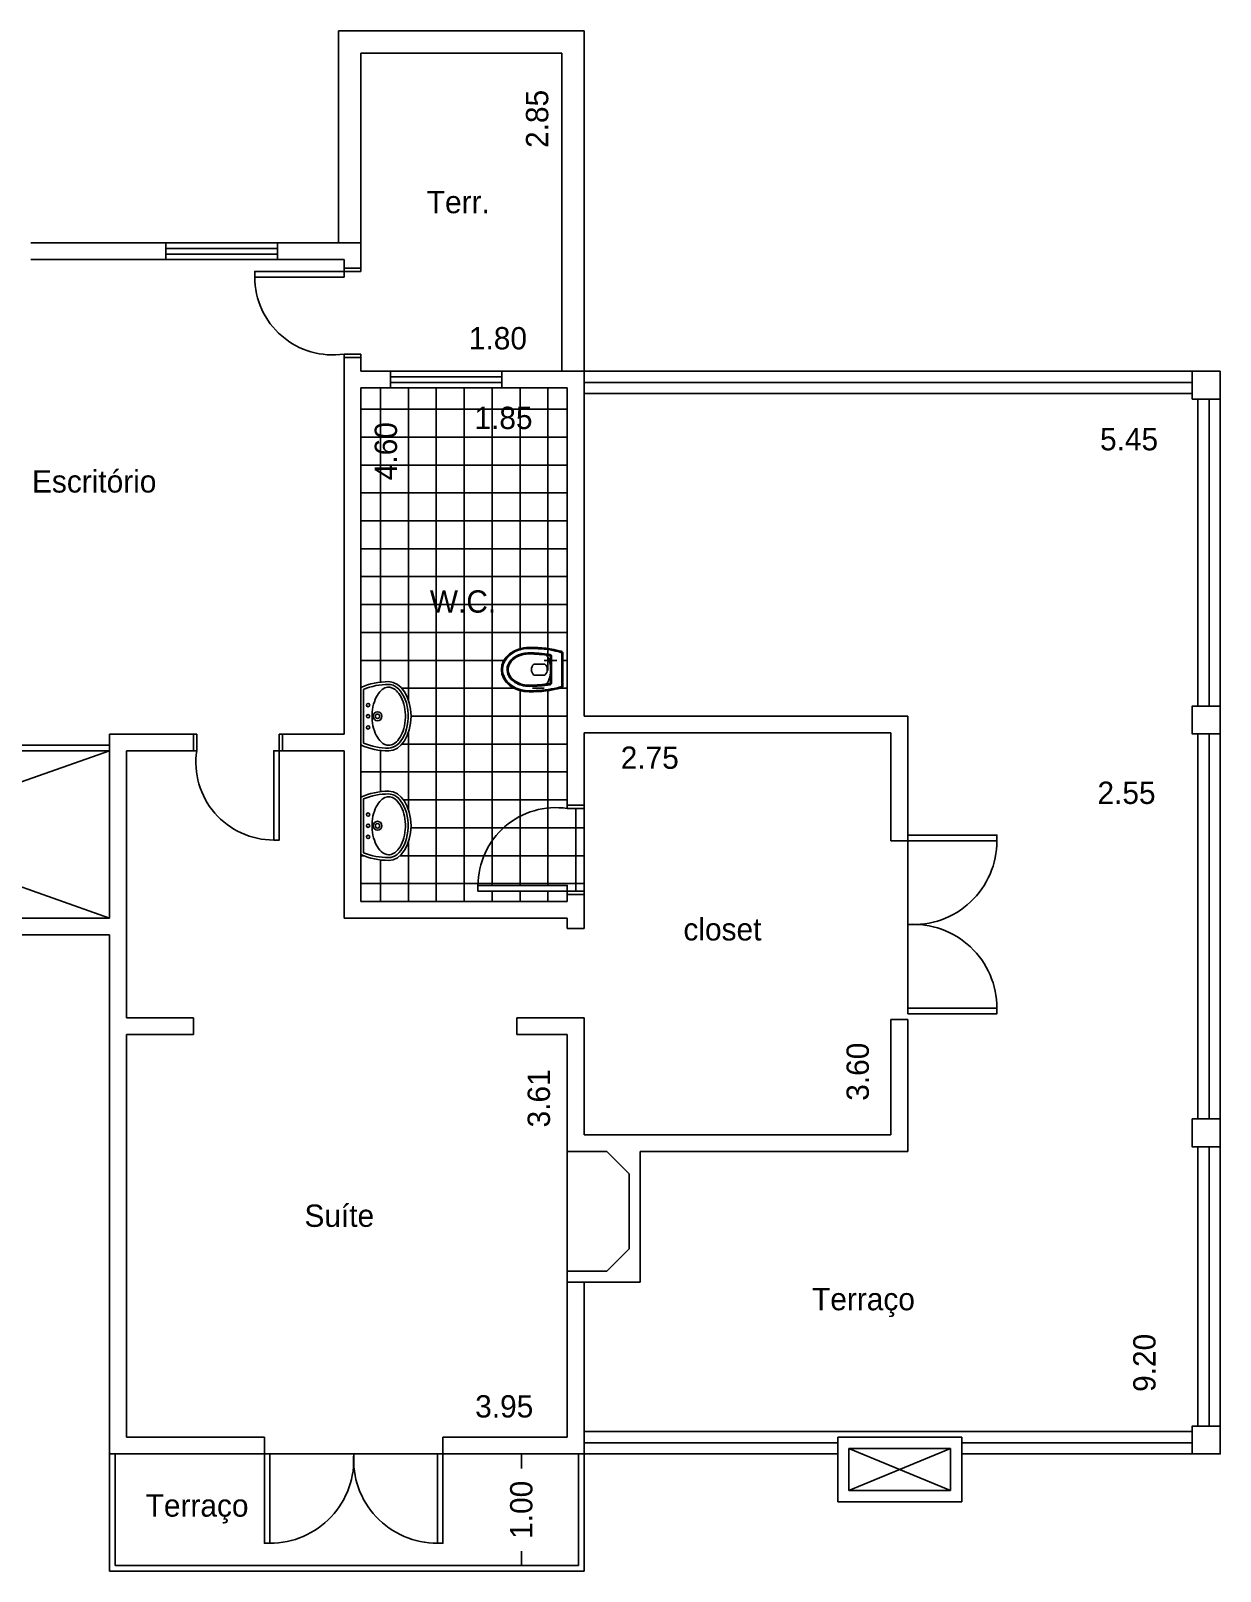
# Model space of a CAD drawing. Extents: x 2 to 41.9, y 0.3 to 42.9.
# Drawn here: x 23.18 to 33.83, y 28.63 to 42.43 of the extents above; entities that cross this region are included whole.
import ezdxf

# ---------------------------------------------------------------- set-up
doc = ezdxf.new("R2010")
doc.units = 0
doc.header["$MEASUREMENT"] = 0
doc.layers.get('0').update_dxf_attribs({"linetype": 'CONTINUOUS'})
doc.layers.get('DEFPOINTS').update_dxf_attribs({"linetype": 'CONTINUOUS'})
for name, color, linetype in [('BLOCO', 5, 'CONTINUOUS'), ('BLOCOS', 5, 'CONTINUOUS'), ('CINZA', 8, 'CONTINUOUS'), ('HACHURA', 1, 'CONTINUOUS'), ('PAREDE', 7, 'CONTINUOUS')]:
    doc.layers.add(name, color=color, linetype=linetype)
doc.styles.add('PADRÃO', font='', dxfattribs={"height": 0.2})
doc.styles.get('PADRÃO').set_extended_font_data('AvantGarde Bk BT')
doc.dimstyles.new('PADRÃOS', dxfattribs={"dimtxt": 0.15, "dimasz": 0.1, "dimexe": 1.25, "dimexo": 0.625, "dimgap": 0.1, "dimtad": 0, "dimjust": 1, "dimzin": 1, "dimdsep": 46, "dimtxsty": 'PADRÃO', "dimcen": 2.5, "dimse1": 1, "dimse2": 1, "dimsd1": 1, "dimsd2": 1, "dimclrt": 1, "dimadec": 0, "dimazin": 0, "dimtfac": 1, "dimtdec": 4, "dimtmove": 0, "dimatfit": 3, "dimfxl": 1, "dimtolj": 1, "dimtzin": 0, "dimarcsym": 0})

# ---------------------------------------------------------------- blocks, each defined once
blk = doc.blocks.new('P80D15')
at = {"layer": 'BLOCO', "ltscale": 0.015}
for p, q in [((0, 0.1500000000000057), (0, 0)), ((0, 0.1500000000000341), (0.03000000000000114, 0.1500000000000341)), ((0.03000000000000114, 0.1500000000000057), (0.03000000000000114, 0)), ((0.7700000000000102, 0.1500000000000057), (0.7700000000000102, 0)), ((0.7700000000000102, 0.1500000000000057), (0.8000000000000114, 0.1500000000000057)), ((0.8000000000000114, 0.1500000000000057), (0.8000000000000114, 0)), ((0, 2.842170943040401e-14), (0.03000000000000114, 0)), ((0.7699999999999818, 0), (0.8000000000000114, 0))]:
    blk.add_line(p, q, dxfattribs=at)
at = {"layer": 'BLOCO'}
blk.add_lwpolyline([(0.7700000000000102, 0.1500000000000057), (0.7199999999999989, 0.1500000000000057), (0.7199999999999989, 0.950000000000017), (0.7700000000000102, 0.950000000000017)], close=True, dxfattribs=at)
at = {"layer": 'BLOCO', "ltscale": 0.015}
blk.add_arc((0.7199999999999989, 0.2524375000000134), 0.6975625000000036, 89.99999999999959, 188.444460412286, dxfattribs=at)
blk = doc.blocks.new('P80E15')
at = {"layer": 'BLOCO', "ltscale": 0.015}
for p, q in [((0.03000000000000114, 0.1500000000000057), (0, 0.1500000000000057)), ((0, 0.1500000000000057), (0, 0)), ((0.03000000000000114, 0.1500000000000057), (0.03000000000000114, 0)), ((0.8000000000000114, 0.1500000000000341), (0.7700000000000102, 0.1500000000000341)), ((0.7700000000000102, 0.1500000000000057), (0.7700000000000102, 0)), ((0.8000000000000114, 0.1500000000000057), (0.8000000000000114, 0)), ((0.03000000000000114, 2.842170943040401e-14), (0, 0)), ((0.8000000000000114, 2.842170943040401e-14), (0.7700000000000102, 5.684341886080801e-14))]:
    blk.add_line(p, q, dxfattribs=at)
at = {"layer": 'BLOCO'}
blk.add_lwpolyline([(0.03000000000000114, 0.1500000000000057), (0.0800000000000125, 0.1500000000000057), (0.0800000000000125, 0.950000000000017), (0.03000000000000114, 0.950000000000017)], close=True, dxfattribs=at)
at = {"layer": 'BLOCO', "ltscale": 0.015}
blk.add_arc((0.0800000000000125, 0.2524375000000134), 0.6975625000000036, 351.555539587714, 90.00000000000041, dxfattribs=at)
blk = doc.blocks.new('VASOSAN')
at = {"layer": 'BLOCOS'}
for p, q in [((-0.04999870165021036, 0.1999637913173729), (-0.04999870165021036, 0.300036208682684)), ((0.05000129834978395, 0.2000000000000171), (0.05000129834978395, 0.3000000000000398)), ((-0.1156907586723577, 0.1400000000000148), (0.1156608751354042, 0.1400000000000148)), ((-0.1156899891503542, 0.1500000000000057), (0.1156563640565906, 0.1500000000000057)), ((-0.1449592708755176, 0.04000000000002046), (0.1449618675667352, 0.04000000000002046)), ((-0.144958964094414, 0.05000000000001137), (0.144958964094414, 0.05000000000001137))]:
    blk.add_line(p, q, dxfattribs=at)
for centre, radius, start, end in [((-1.681254687468936e-05, 0.2500000000000284), 0.07072348561596478, 44.98962509969003, 134.9688828081831), ((-0.1156907586724003, 0.1599999999999966), 0.02, 189.3867869031125, 270.0000000001221), ((-0.1156899891503826, 0.1599999999999113), 0.01, 189.3843767903272, 270.0000000002443), ((-1.681254687468936e-05, 0.2500000000000284), 0.07072348561596478, 225.0311171918169, 315.01037490031), ((0.1156563640566048, 0.1599999999999397), 0.01, 269.9999999999185, 350.5758748885445), ((0.1156608751354185, 0.1600000000000534), 0.02, 269.9999999999593, 350.5771305827586), ((-0.1449592708755176, 0.06000000000784667), 0.02, 195.5363314444965, 269.9999999879495), ((-0.1449589640944282, 0.0600000000000307), 0.01, 195.5346797106506, 270), ((0.1449589640941156, 0.06000000000059913), 0.01, 270.0000000017912, 344.483103753554), ((0.1449618675666784, 0.06000000000008754), 0.02, 270.0000000001221, 344.463668535786)]:
    blk.add_arc(centre, radius, start, end, dxfattribs=at)
for centre, major_axis, ratio, start_param, end_param in [((1.298349786793551e-06, 0.3400000000000034), (0, 0.25), 0.8000000000000114, 4.71238898038469, 7.853981633974483), ((1.298349786793551e-06, 0.3400000000000034), (0, 0.5), 0.4000000000000057, 1.570796326794897, 2.178171401941273), ((1.298349786793551e-06, 0.3400000000000034), (0, 0.5), 0.4000000000000057, 4.10501390519934, 4.71238898038469), ((3.162615456631102e-06, 0.2000000000000171), (-0.1315416254084454, 0), 0.380107846735427, 0, 3.141592653589793)]:
    blk.add_ellipse(centre, major_axis=major_axis, ratio=ratio, start_param=start_param, end_param=end_param, dxfattribs=at)
for points, knots in [([(0.1900012983497845, 0.3400000000000034), (0.1900012983497845, 0.3848761319792686), (0.1797393390216371, 0.4296688513161939), (0.1275724019719462, 0.5345347987748141), (0.06728061332151469, 0.5774883381547511), (-0.05557463358574921, 0.5822833263597715), (-0.1176873313140447, 0.5442092108278018), (-0.1772271428546759, 0.4396819034496957), (-0.1899987016502109, 0.3899119131999385), (-0.1899987016502109, 0.3400000000000034)], [4.71238898038469, 4.71238898038469, 4.71238898038469, 4.71238898038469, 5.268704666077937, 5.268704666077937, 6.251971787216637, 6.251971787216637, 7.235238908355337, 7.235238908355337, 7.853981633974483, 7.853981633974483, 7.853981633974483, 7.853981633974483]), ([(0.1500012983497925, 0.3400000000000034), (0.1500012983497925, 0.3788440209133057), (0.1410350669412708, 0.4175642631073231), (0.09785548235792874, 0.5046356523495774), (0.05186252916044509, 0.5365242863162791), (-0.035906470330346, 0.5428969122828846), (-0.08268716521656927, 0.5186239494114204), (-0.136675398657502, 0.4336095243094746), (-0.1499987016502189, 0.3869668551708401), (-0.1499987016502189, 0.3400000000000034)], [4.71238898038469, 4.71238898038469, 4.71238898038469, 4.71238898038469, 5.267303564860582, 5.267303564860582, 6.225165062483076, 6.225165062483076, 7.18302656010557, 7.18302656010557, 7.853981633974483, 7.853981633974483, 7.853981633974483, 7.853981633974483]), ([(0.1400012983497874, 0.3400000000000034), (0.1400012983497874, 0.3772837390730786), (0.1313244408788421, 0.4146147677288923), (0.08614040026922964, 0.5057958350239744), (0.03502463044166859, 0.5349710805647021), (-0.04931088296146413, 0.5246485128546965), (-0.08846614740087944, 0.4978919085569657), (-0.1301770436703151, 0.4186244413023701), (-0.139998701650228, 0.3793231752999873), (-0.139998701650228, 0.3400000000000034)], [4.71238898038469, 4.71238898038469, 4.71238898038469, 4.71238898038469, 5.266984672173268, 5.266984672173268, 6.376176055750425, 6.376176055750425, 7.268653195712185, 7.268653195712185, 7.853981633974483, 7.853981633974483, 7.853981633974483, 7.853981633974483]), ([(-0.1899987016502109, 0.3400000000000034), (-0.1899987016502109, 0.2628456380244302), (-0.1826597402104682, 0.1857481592563204), (-0.1646350625580055, 0.0962993025843275), (-0.1598779088782436, 0.07633152029333701), (-0.1545936493339752, 0.05732178411361133)], [1.570796326794897, 1.570796326794897, 1.570796326794897, 1.570796326794897, 2.037455774227855, 2.037455774227855, 2.178171373096618, 2.178171373096618, 2.178171373096618, 2.178171373096618]), ([(0.1255213970934932, 0.158362586435743), (0.1304959230626253, 0.1883329397418549), (0.1342856674288981, 0.2197754344096836), (0.1388984311594896, 0.280892952358073), (0.1400012983497874, 0.3104504303007616), (0.1400012983497874, 0.3400000000000034)], [4.319424209334854, 4.319424209334854, 4.319424209334854, 4.319424209334854, 4.526146784234752, 4.526146784234752, 4.71238898038469, 4.71238898038469, 4.71238898038469, 4.71238898038469]), ([(0.1353910129756457, 0.1567256052765629), (0.1406375926198677, 0.1883393074453181), (0.1445703338030171, 0.2215366219332111), (0.1489940345178695, 0.2833246268364178), (0.1500012983497925, 0.3116621455754114), (0.1500012983497925, 0.3400000000000034)], [4.319414935773391, 4.319414935773391, 4.319414935773391, 4.319414935773391, 4.53527739023095, 4.53527739023095, 4.71238898038469, 4.71238898038469, 4.71238898038469, 4.71238898038469]), ([(0.1545944801337669, 0.0573247746568768), (0.1714080019636555, 0.1178830224408784), (0.1827947395838834, 0.188231392050767), (0.1891612343353728, 0.2873542333339003), (0.1900012983497845, 0.3136769834079587), (0.1900012983497845, 0.3400000000000034)], [4.105016649121983, 4.105016649121983, 4.105016649121983, 4.105016649121983, 4.553177186481221, 4.553177186481221, 4.71238898038469, 4.71238898038469, 4.71238898038469, 4.71238898038469])]:
    blk.add_open_spline(points, degree=3, knots=knots, dxfattribs=at)
for points in [[(-0.1499987016502189, 0.3400000000000034), (-0.1499987016502189, 0.2771333061211863), (-0.1449377691834997, 0.2142947379843179), (-0.1354229546785177, 0.1567380311504962)], [(-0.1399987016502138, 0.3400000000000034), (-0.1399987016502138, 0.2776703725988909), (-0.1349701841103865, 0.2153313553609451), (-0.1255561557510418, 0.1583694305881238)]]:
    blk.add_open_spline(points, degree=3, dxfattribs=at)
blk = doc.blocks.new('LAVAT')
at = {"layer": 'BLOCOS'}
for p, q in [((-0.2573623180961135, 0), (0.2573623180960993, 0)), ((-0.2410322495695425, 0.02500000000000568), (0.2410322495695283, 0.02500000000000568))]:
    blk.add_line(p, q, dxfattribs=at)
for centre, radius in [((-2.842170943040401e-14, 0.1500000000000057), 0.04), ((-2.842170943040401e-14, 0.1500000000000057), 0.02), ((-0.09999999999999432, 0.06499999999999773), 0.015), ((0, 0.06499999999999773), 0.015), ((0.09999999999999432, 0.06499999999999773), 0.015)]:
    blk.add_circle(centre, radius, dxfattribs=at)
for centre, radius, start, end in [((0.3099999999999739, 0.25), 0.6200000000000045, 180, 203.779994731564), ((0.3099999999999739, 0.25), 0.5951987399818819, 180.0000000000055, 202.2113997706397), ((-0.3099999999999739, 0.25), 0.5951987399818819, 337.7886002293573, 359.9999999999946), ((-0.3099999999999739, 0.25), 0.6200000000000045, 336.2200052684331, 7.016477563892661e-15)]:
    blk.add_arc(centre, radius, start, end, dxfattribs=at)
blk.add_ellipse((-2.842170943040401e-14, 0.25), major_axis=(0.3100000000000023, 0), ratio=0.645161290322576, start_param=0, end_param=3.141592653589793, dxfattribs=at)
for points, knots in [([(0.2849999999999824, 0.2500000000000284), (0.2849999999999682, 0.300317964642403), (0.2452497040517159, 0.3541887687748044), (0.1008916727811169, 0.4227595909021034), (3.167234224576987e-05, 0.4339558931305021), (-0.1743068501371283, 0.3989778962069579), (-0.2442601782461509, 0.3532994974840165), (-0.2803506487652356, 0.2860131679577762), (-0.2851229441039038, 0.2679846562883483), (-0.285198739981908, 0.2499999999999716)], [0, 0, 0, 0, 0.9361481793933827, 0.9361481793933827, 1.872296358786765, 1.872296358786765, 2.808444538180148, 2.808444538180148, 3.13938546545754, 3.13938546545754, 3.13938546545754, 3.13938546545754]), ([(0.2599999999999625, 0.2500000000000284), (0.2599999999999625, 0.2784978981889878), (0.242078010852012, 0.3126567214920613), (0.1643569005752425, 0.3704649949829673), (0.1030052039381815, 0.3920693254798095), (-0.02877373062847255, 0.4037223597623836), (-0.0976825814684048, 0.3936467971219031), (-0.2034406750199054, 0.3477822861136133), (-0.2396263539294523, 0.3143366745038918), (-0.2661732608932681, 0.2526194074667387), (-0.2627272874450739, 0.2240541362115209), (-0.2158391141528142, 0.162032776211305), (-0.168127663237712, 0.1314918993692231), (-0.04805875393354597, 0.09792981637818343), (0.02266607553652022, 0.095757041570522), (0.1477154277714732, 0.1225128520000851), (0.2007272141554637, 0.1503951910720218), (0.2508407150234859, 0.2045307616155014), (0.2599999999999767, 0.2286312563089723), (0.2599999999999625, 0.2500000000000284)], [0, 0, 0, 0, 0.718091798041799, 0.718091798041799, 1.436183596083598, 1.436183596083598, 2.154275394125397, 2.154275394125397, 2.872367192167196, 2.872367192167196, 3.590458990208995, 3.590458990208995, 4.308550788250794, 4.308550788250794, 5.026642586292593, 5.026642586292593, 5.744734384334392, 5.744734384334392, 6.283185307179586, 6.283185307179586, 6.283185307179586, 6.283185307179586])]:
    blk.add_open_spline(points, degree=3, knots=knots, dxfattribs=at)
blk = doc.blocks.new('*D32')
at = {"layer": 'DEFPOINTS', "color": 0, "linetype": 'ByBlock', "ltscale": 0.015}
for p in [(153.1733502805891, 154.0900570419524), (157.4233502805891, 154.0900570419525), (157.4233502805891, 153.8149915588413)]:
    blk.add_point(p, dxfattribs=at)
at = {"color": 1, "linetype": 'ByBlock', "ltscale": 0.015, "insert": (153.7396277531165, 153.8149915588413), "char_height": 0.2, "attachment_point": 5, "style": 'PADRÃO'}
blk.add_mtext('\\A1;4.25', dxfattribs=at)
blk = doc.blocks.new('*D33')
at = {"layer": 'DEFPOINTS', "color": 0, "linetype": 'ByBlock', "ltscale": 0.015}
for p in [(157.5733502805891, 153.3844281977651), (157.5733502805891, 153.0900570419525), (159.3733502805891, 153.0900570419525)]:
    blk.add_point(p, dxfattribs=at)
at = {"color": 1, "linetype": 'ByBlock', "ltscale": 0.015, "insert": (158.8021277531166, 153.3844281977651), "char_height": 0.2, "attachment_point": 5, "style": 'PADRÃO'}
blk.add_mtext('\\A1;1.80', dxfattribs=at)
blk = doc.blocks.new('*D34')
at = {"layer": 'DEFPOINTS', "color": 0, "linetype": 'ByBlock', "ltscale": 0.015}
for p in [(159.3733502805891, 155.9400570419525), (159.1543182306264, 153.0900570419525), (159.3733502805891, 153.0900570419525)]:
    blk.add_point(p, dxfattribs=at)
at = {"color": 1, "linetype": 'ByBlock', "ltscale": 0.015, "insert": (159.1543182306264, 155.3508400089854), "char_height": 0.2, "attachment_point": 5, "rotation": 90, "style": 'PADRÃO'}
blk.add_mtext('\\A1;2.85', dxfattribs=at)
blk = doc.blocks.new('*D35')
at = {"layer": 'DEFPOINTS', "color": 0, "linetype": 'ByBlock', "ltscale": 0.015}
for p in [(157.5733502805891, 152.9400570419525), (159.423350280589, 152.9400570419525), (157.5733502805891, 152.6709934463517)]:
    blk.add_point(p, dxfattribs=at)
at = {"color": 1, "linetype": 'ByBlock', "ltscale": 0.015, "insert": (158.8519903904791, 152.6709934463517), "char_height": 0.2, "attachment_point": 5, "style": 'PADRÃO'}
blk.add_mtext('\\A1;1.85', dxfattribs=at)
blk = doc.blocks.new('*D36')
at = {"layer": 'DEFPOINTS', "color": 0, "linetype": 'ByBlock', "ltscale": 0.015}
for p in [(157.5733502805891, 152.9400570419525), (157.5733502805891, 148.3400570419525), (157.7993431359183, 148.3400570419525)]:
    blk.add_point(p, dxfattribs=at)
at = {"color": 1, "linetype": 'ByBlock', "ltscale": 0.015, "insert": (157.7993431359183, 152.3739169320624), "char_height": 0.2, "attachment_point": 5, "rotation": 90, "style": 'PADRÃO'}
blk.add_mtext('\\A1;4.60', dxfattribs=at)
blk = doc.blocks.new('*D37')
at = {"layer": 'DEFPOINTS', "color": 0, "linetype": 'ByBlock', "ltscale": 0.015}
for p in [(155.473350280589, 143.815384960695), (155.473350280589, 143.5400570419525), (159.423350280589, 143.5400570419524)]:
    blk.add_point(p, dxfattribs=at)
at = {"color": 1, "linetype": 'ByBlock', "ltscale": 0.015, "insert": (158.8585151157538, 143.815384960695), "char_height": 0.2, "attachment_point": 5, "style": 'PADRÃO'}
blk.add_mtext('\\A1;3.95', dxfattribs=at)
blk = doc.blocks.new('*D38')
at = {"layer": 'DEFPOINTS', "color": 0, "linetype": 'ByBlock', "ltscale": 0.015}
for p in [(159.423350280589, 147.1485494073001), (159.169715527863, 143.5400570419524), (159.423350280589, 143.5400570419524)]:
    blk.add_point(p, dxfattribs=at)
at = {"color": 1, "linetype": 'ByBlock', "ltscale": 0.015, "insert": (159.169715527863, 146.5758158908166), "char_height": 0.2, "attachment_point": 5, "rotation": 90, "style": 'PADRÃO'}
blk.add_mtext('\\A1;3.61', dxfattribs=at)
blk = doc.blocks.new('*D39')
at = {"layer": 'DEFPOINTS', "color": 0, "linetype": 'ByBlock', "ltscale": 0.015}
for p in [(159.5733502805891, 149.8500570419524), (162.3233502805891, 149.8500570419524), (162.3233502805891, 149.6268207393996)]:
    blk.add_point(p, dxfattribs=at)
at = {"color": 1, "linetype": 'ByBlock', "ltscale": 0.015, "insert": (160.1625673135561, 149.6268207393996), "char_height": 0.2, "attachment_point": 5, "style": 'PADRÃO'}
blk.add_mtext('\\A1;2.75', dxfattribs=at)
blk = doc.blocks.new('*D40')
at = {"layer": 'DEFPOINTS', "color": 0, "linetype": 'ByBlock', "ltscale": 0.015}
for p in [(162.0267868660949, 149.8500570419524), (162.3233502805891, 149.8500570419524), (162.323350280589, 146.2500570419524)]:
    blk.add_point(p, dxfattribs=at)
at = {"color": 1, "linetype": 'ByBlock', "ltscale": 0.015, "insert": (162.0267868660949, 146.8147548441502), "char_height": 0.2, "attachment_point": 5, "rotation": 90, "style": 'PADRÃO'}
blk.add_mtext('\\A1;3.60', dxfattribs=at)
blk = doc.blocks.new('*D41')
at = {"layer": 'DEFPOINTS', "color": 0, "linetype": 'ByBlock', "ltscale": 0.015}
for p in [(159.5733502805891, 152.8900570419525), (165.0233502805891, 152.8400570419525), (159.5733502805891, 152.4800773996057)]:
    blk.add_point(p, dxfattribs=at)
at = {"color": 1, "linetype": 'ByBlock', "ltscale": 0.015, "insert": (164.4567980827869, 152.4800773996057), "char_height": 0.2, "attachment_point": 5, "style": 'PADRÃO'}
blk.add_mtext('\\A1;5.45', dxfattribs=at)
blk = doc.blocks.new('*D42')
at = {"layer": 'DEFPOINTS', "color": 0, "linetype": 'ByBlock', "ltscale": 0.015}
for p in [(164.5954236024167, 152.8400570419525), (165.0233502805891, 152.8400570419525), (165.0233502805892, 143.6400570419524)]:
    blk.add_point(p, dxfattribs=at)
at = {"color": 1, "linetype": 'ByBlock', "ltscale": 0.015, "insert": (164.5954236024167, 144.2064718771173), "char_height": 0.2, "attachment_point": 5, "rotation": 90, "style": 'PADRÃO'}
blk.add_mtext('\\A1;9.20', dxfattribs=at)
blk = doc.blocks.new('*D43')
at = {"layer": 'DEFPOINTS', "color": 0, "linetype": 'ByBlock', "ltscale": 0.015}
for p in [(162.4733502805891, 150.0000570419524), (165.0233502805891, 149.8409845741381), (162.4733502805891, 149.3122750791148)]:
    blk.add_point(p, dxfattribs=at)
at = {"color": 1, "linetype": 'ByBlock', "ltscale": 0.015, "insert": (164.434133247622, 149.3122750791148), "char_height": 0.2, "attachment_point": 5, "style": 'PADRÃO'}
blk.add_mtext('\\A1;2.55', dxfattribs=at)
blk = doc.blocks.new('*D55')
at = {"color": 0, "linetype": 'ByBlock', "ltscale": 0.015}
for p, q in [((159.0125422481083, 143.3900570419524), (159.0125422481083, 143.2612795694249)), ((159.0125422481083, 142.3900570419524), (159.0125422481083, 142.5188345144799))]:
    blk.add_line(p, q, dxfattribs=at)
at = {"layer": 'DEFPOINTS', "color": 0, "linetype": 'ByBlock', "ltscale": 0.015}
for p in [(155.373350280589, 143.3900570419524), (155.373350280589, 142.3900570419524), (159.0125422481083, 142.3900570419524)]:
    blk.add_point(p, dxfattribs=at)
at = {"color": 1, "linetype": 'ByBlock', "ltscale": 0.015, "insert": (159.0125422481083, 142.8900570419524), "char_height": 0.2, "attachment_point": 5, "rotation": 90, "style": 'PADRÃO'}
blk.add_mtext('\\A1;1.00', dxfattribs=at)

msp = doc.modelspace()

# ---------------------------------------------------------------- hatches: boundary and pattern name
at = {"layer": 'HACHURA', "ltscale": 0.015}
h = msp.add_hatch(dxfattribs=at)
h.set_pattern_fill('NET', color=256, scale=2, style=0)
h.set_pattern_definition([(0, (-131.4387593750527, -113.7138025247024), (0, 0.25), []), (90, (-131.4387593750527, -113.7138025247024), (-0.25, 1.530757942277972e-17), [])])
edge = h.paths.add_edge_path()
edge.add_line((27.98459090553627, 39.22625451725011), (27.39961007271222, 39.22625451725008))
edge.add_line((27.39961007271222, 39.22625451725008), (26.39961007271225, 39.22625451725008))
edge.add_line((26.39961007271225, 39.22625451725008), (26.13459090553633, 39.22625451725008))
edge.add_line((26.13459090553633, 39.22625451725008), (26.13459090553636, 36.5428716463353))
edge.add_arc((26.38459090553627, 35.97550932823512), 0.6199999999999974, 89.99999999998693, 113.77999473140451, ccw=False)
edge.add_ellipse((26.38459090553636, 36.28550932823509), major_axis=(-5.694419545274096e-17, -0.3100000000000023), ratio=0.645161290322576, start_angle=0, end_angle=180, ccw=False)
edge.add_arc((26.38459090553633, 36.59550932823504), 0.6200000000000034, 246.2200052685906, 269.99999999996584, ccw=False)
edge.add_line((26.13459090553636, 36.02814701013486), (26.13459090553636, 35.56156319978737))
edge.add_arc((26.38459090553627, 34.99420088168716), 0.6199999999999977, 89.99999999996578, 113.77999473140349, ccw=False)
edge.add_ellipse((26.38459090553638, 35.30420088168719), major_axis=(-1.299770377048366e-14, -0.3100000000000023), ratio=0.645161290322576, start_angle=0, end_angle=180, ccw=False)
edge.add_arc((26.38459090553633, 35.61420088168711), 0.6200000000000034, 246.2200052685906, 269.9999999999475, ccw=False)
edge.add_line((26.13459090553636, 35.04683856358693), (26.13459090553636, 34.62625451725012))
edge.add_line((26.13459090553636, 34.62625451725012), (27.98459090553627, 34.62625451725015))
edge.add_line((27.98459090553627, 34.62625451725015), (27.98459090553629, 34.68932875274058))
edge.add_line((27.98459090553629, 34.68932875274058), (27.98459090553635, 34.71932875274058))
edge.add_line((27.98459090553635, 34.71932875274058), (27.18459090553631, 34.71932875274058))
edge.add_line((27.18459090553631, 34.71932875274058), (27.18459090553634, 34.76932875274102))
edge.add_arc((27.88215340553634, 34.76932875274062), 0.6975625000000013, 81.55553958771401, 179.9999999999673, ccw=False)
edge.add_line((27.98459090553635, 35.45932875274062), (27.98459090553635, 35.48932875274059))
edge.add_line((27.98459090553635, 35.48932875274059), (27.98459090553627, 39.22625451725011))
edge = h.paths.add_edge_path(flags=16)
edge.add_ellipse((27.64459090553629, 36.7034753584164), major_axis=(-0.25, 1.530757942277972e-17), ratio=0.8000000000000114, start_angle=270, end_angle=450, ccw=False)
edge.add_ellipse((27.64459090553629, 36.7034753584164), major_axis=(-0.5, 3.061515884555943e-17), ratio=0.4000000000000057, start_angle=235.1999716104384, end_angle=270, ccw=False)
edge.add_arc((27.92459090553626, 36.84843592763329), 0.02000000000001102, 0, 78.1772623965984, ccw=False)
edge.add_line((27.94459090553627, 36.84843592763329), (27.94459090553627, 36.55851478919109))
edge.add_arc((27.92459090553629, 36.55851478919328), 0.01999999999999973, 281.82273711226367, 359.9999999937305, ccw=False)
edge.add_ellipse((27.64459090553629, 36.7034753584164), major_axis=(-0.5, 3.061515884555943e-17), ratio=0.4000000000000057, start_angle=90, end_angle=124.80002838732861, ccw=False)
h.paths.add_polyline_path([(28.13459090553638, 35.45932875274056), (27.98459090553655, 35.45932875274059, 0.4580704259903146), (27.18459090553634, 34.76932875274062), (27.98459090553632, 34.76932875274056), (27.98459090553632, 34.71932875274058), (28.13459090553636, 34.71932875274055)])
h.paths.add_polyline_path([(27.09187112531649, 39.11117443813279), (27.73459090553627, 39.11117443813279), (27.73459090553627, 38.80320740516575), (27.09187112531649, 38.80320740516575)], flags=24)
h.paths.add_polyline_path([(26.20646288174464, 38.34397429746988), (26.20646288174464, 38.97625451725011), (26.51470463998641, 38.97625451725011), (26.51470463998641, 38.34397429746988)], flags=24)
h.paths.add_polyline_path([(26.69723769455243, 37.15775209165696), (27.40973769455243, 37.15775209165696), (27.40973769455243, 37.46970264110752), (26.69723769455243, 37.46970264110752)], flags=24)

# ---------------------------------------------------------------- linework, layer by layer
at = {"layer": 'BLOCO', "ltscale": 0.015}
for p, q in [((24.38708506951801, 40.52625451725007), (25.38708506951801, 40.52625451725007)), ((24.38708506951801, 40.47625451725006), (25.38708506951801, 40.47625451725006)), ((24.38708506951801, 40.42625451725004), (25.38708506951801, 40.42625451725004)), ((24.38708506951801, 40.37625451725003), (25.38708506951801, 40.37625451725003)), ((26.39961007271225, 39.37625451725012), (27.39961007271222, 39.37625451725012)), ((26.39961007271225, 39.32625451725011), (27.39961007271222, 39.32625451725011)), ((26.39961007271225, 39.27625451725009), (27.39961007271222, 39.27625451725009)), ((26.39961007271225, 39.22625451725008), (27.39961007271222, 39.22625451725008)), ((31.03459090553602, 35.22021869829328), (31.03459090553602, 33.62021869829329)), ((26.87099550441724, 29.67625451724993), (25.27099550441724, 29.67625451724993))]:
    msp.add_line(p, q, dxfattribs=at)
at = {"layer": 'BLOCO'}
for points in [[(31.03459090553602, 35.22021869829328), (31.03459090553602, 35.17021869829327), (31.83459090553603, 35.17021869829327), (31.83459090553603, 35.22021869829328)], [(31.03459090553602, 33.62021869829331), (31.03459090553602, 33.67021869829333), (31.83459090553603, 33.67021869829333), (31.83459090553603, 33.62021869829331)], [(25.27099550441727, 29.67625451724993), (25.32099550441728, 29.67625451724993), (25.32099550441728, 28.87625451724992), (25.27099550441727, 28.87625451724992)], [(26.87099550441724, 29.67625451724993), (26.82099550441723, 29.67625451724993), (26.82099550441723, 28.87625451724992), (26.87099550441724, 28.87625451724992)]]:
    msp.add_lwpolyline(points, close=True, dxfattribs=at)
at = {"layer": 'BLOCO', "ltscale": 0.015}
for centre, start, end in [((31.08302840553606, 35.1702186982933), 266.3047794680081, 3.197442310920451e-13), ((31.08302840553606, 33.67021869829335), 359.9999999999997, 93.69522053199192), ((25.32099550441728, 29.6278170172499), 269.9999999999997, 3.695220531991928), ((26.82099550441723, 29.6278170172499), 176.3047794680081, 270.0000000000003)]:
    msp.add_arc(centre, 0.7515624999999773, start, end, dxfattribs=at)
at = {"layer": 'CINZA', "ltscale": 0.015}
for p, q in [((33.58459090553634, 39.27625451725012), (28.13459090553636, 39.27625451725012)), ((33.58459090553634, 39.17625451725013), (28.13459090553636, 39.1762545172501)), ((33.63459090553636, 39.12625451725012), (33.63459090553633, 36.37718204943573)), ((33.73459090553635, 39.12625451725012), (33.73459090553632, 36.37718204943573)), ((33.63459090553633, 36.12718204943573), (33.63459090553627, 32.67755107445791)), ((33.73459090553632, 36.12718204943573), (33.73459090553627, 32.67755107445791)), ((23.8845909055363, 35.97625451725), (19.63459090553633, 34.47625451725008)), ((19.63459090553633, 35.97625451725006), (23.88459090553627, 34.47625451725)), ((33.63459090553627, 32.42755107445791), (33.63459090553624, 29.92625451725002)), ((33.73459090553627, 32.42755107445791), (33.73459090553624, 29.92625451725002)), ((28.13459090553621, 29.87625451724998), (30.40739384441716, 29.87625451724998)), ((31.51953229706672, 29.87625451724998), (30.40739384441716, 29.87625451724998)), ((31.51953229706672, 29.87625451724998), (33.58459090553646, 29.87625451725)), ((23.88459090553624, 28.62625451725), (23.88459090553624, 29.67625451724999)), ((23.93459090553623, 28.67625451725002), (23.93459090553625, 29.67625451724999)), ((28.08459090553626, 28.67625451725002), (28.08459090553626, 29.67625451725002)), ((28.13459090553621, 29.77625451724998), (30.40739384441716, 29.77625451724998)), ((28.13459090553624, 28.62625451725), (28.13459090553627, 29.67625451725002)), ((31.4195322970667, 29.72625451724997), (30.50739384441718, 29.34831508459746)), ((30.50739384441715, 29.72625451725), (31.41953229706672, 29.34831508459746)), ((31.51953229706672, 29.77625451724998), (33.58459090553646, 29.77625451725001)), ((23.88459090553624, 28.62625451725), (28.13459090553624, 28.62625451725)), ((23.93459090553623, 28.67625451725002), (28.08459090553626, 28.67625451725002))]:
    msp.add_line(p, q, dxfattribs=at)
at = {"layer": 'HACHURA', "ltscale": 0.015}
msp.add_line((28.13459090553638, 35.45932875274059), (28.13459090553636, 34.68932875274058), dxfattribs=at)
at = {"layer": 'PAREDE', "ltscale": 0.015}
for p, q in [((25.93459090553637, 40.52625451725007), (25.93459090553637, 42.42625451725007)), ((28.13459090553636, 42.42625451725007), (25.93459090553637, 42.42625451725007)), ((28.13459090553636, 39.37625451725015), (28.13459090553636, 42.42625451725007)), ((27.9345909055364, 42.22625451725008), (26.13459090553633, 42.22625451725008)), ((26.13459090553636, 40.52625451725007), (26.13459090553633, 42.22625451725008)), ((27.9345909055364, 39.37625451725012), (27.9345909055364, 42.22625451725008)), ((24.38708506951801, 40.52625451725007), (23.17807129842851, 40.52625451725004)), ((24.38708506951801, 40.37625451725006), (24.38708506951801, 40.52625451725004)), ((26.13459090553636, 40.52625451725007), (25.38708506951801, 40.52625451725007)), ((25.38708506951801, 40.37625451725006), (25.38708506951801, 40.52625451725004)), ((26.13459090553636, 40.52625451725007), (26.13459090553636, 40.30062049060561)), ((24.38708506951801, 40.37625451725009), (23.17807129842851, 40.37625451725003)), ((25.98459090553632, 40.37625451725009), (25.38708506951801, 40.37625451725009)), ((25.98459090553632, 40.37625451725009), (25.98459090553635, 40.30062049060561)), ((25.98459090553632, 40.30062049060561), (26.13459090553636, 40.30062049060561)), ((25.98459090553632, 39.5006204906056), (26.13459090553636, 39.5006204906056)), ((25.98459090553635, 39.50062049060557), (25.98459090553638, 36.12625451725009)), ((26.13459090553633, 39.50062049060557), (26.13459090553633, 39.37625451725015)), ((26.39961007271222, 39.37625451725012), (26.13459090553636, 39.37625451725012)), ((26.39961007271225, 39.37625451725012), (26.39961007271225, 39.22625451725008)), ((33.83459090553634, 39.37625451725012), (27.39961007271225, 39.37625451725012)), ((27.39961007271225, 39.37625451725012), (27.39961007271225, 39.22625451725008)), ((28.13459090553636, 39.37625451725012), (28.1345909055363, 36.28625451725003)), ((33.83459090553634, 39.37625451725012), (33.83459090553623, 29.67625451725002)), ((26.13459090553633, 39.22625451725008), (26.13459090553636, 34.62625451725012)), ((26.39961007271225, 39.22625451725008), (26.13459090553633, 39.22625451725008)), ((27.98459090553632, 39.22625451725011), (27.39961007271222, 39.22625451725008)), ((27.98459090553629, 39.22625451725008), (27.98459090553629, 35.48932875274059)), ((28.13459090553633, 36.28625451725003), (31.03459090553636, 36.28625451725)), ((31.03459090553636, 36.28625451725), (31.03459090553633, 35.17021869829327)), ((23.8845909055363, 36.02625451725001), (19.63459090553633, 36.02625451725007)), ((24.03459090553631, 36.12625451725009), (23.88459090553627, 36.12625451725009)), ((23.8845909055363, 36.12625451725009), (23.8845909055363, 34.47625451725003)), ((24.03459090553631, 36.12625451725009), (24.63459090553633, 36.12625451725009)), ((24.6345909055363, 36.12625451725009), (24.63459090553633, 35.97625451725011)), ((25.43459090553631, 36.12625451725023), (25.43459090553634, 35.97625451725025)), ((25.43459090553634, 36.12625451725009), (25.98459090553638, 36.12625451725009)), ((28.13459090553633, 36.13625451725002), (30.88459090553633, 36.13625451724999)), ((28.13459090553636, 36.13625451725002), (28.13459090553638, 35.48932875274059)), ((30.88459090553633, 36.13625451724999), (30.88459090553633, 35.17021869829324)), ((23.8845909055363, 35.97625451725), (19.63459090553633, 35.97625451725006)), ((24.03459090553628, 35.97625451725008), (24.03459090553628, 33.5847468825977)), ((24.63459090553636, 35.97625451725008), (24.03459090553631, 35.97625451725008)), ((25.98459090553638, 35.97625451725008), (25.43459090553634, 35.97625451725008)), ((25.98459090553638, 35.97625451725008), (25.98459090553638, 34.47625451725008)), ((27.98459090553627, 35.48932875274059), (28.13459090553636, 35.48932875274059)), ((30.88459090553602, 35.17021869829324), (31.03459090553599, 35.17021869829327)), ((27.98459090553627, 34.68932875274058), (28.13459090553636, 34.68932875274058)), ((27.98459090553629, 34.68932875274058), (27.98459090553627, 34.62625451725009)), ((28.13459090553636, 34.68932875274058), (28.13459090553633, 34.38474688259768)), ((27.98459090553638, 34.62625451725012), (26.13459090553636, 34.62625451725012)), ((23.88459090553627, 34.47625451725), (19.6345909055363, 34.47625451725006)), ((27.98459090553638, 34.47625451725011), (25.98459090553638, 34.47625451725008)), ((27.98459090553629, 34.47625451725011), (27.98459090553632, 34.38474688259768)), ((27.98459090553632, 34.38474688259768), (28.13459090553633, 34.38474688259768)), ((23.88459090553627, 34.32625451724999), (19.6345909055363, 34.32625451725005)), ((23.8845909055363, 34.32625451725002), (23.88459090553624, 29.67625451724999)), ((24.03459090553628, 33.58474688259767), (24.6345909055363, 33.58474688259767)), ((24.6345909055363, 33.5847468825977), (24.6345909055363, 33.43474688259766)), ((27.53403091675071, 33.58474688259767), (27.53403091675071, 33.43474688259766)), ((27.53403091675071, 33.58474688259767), (28.13459090553633, 33.58474688259767)), ((28.1345909055363, 33.58474688259767), (28.1345909055363, 32.53625451725006)), ((30.88459090553633, 33.57021869829325), (31.03459090553631, 33.57021869829327)), ((30.8845909055363, 33.57021869829322), (30.8845909055363, 32.53625451725)), ((31.03459090553631, 33.57021869829327), (31.03459090553628, 32.38625451724999)), ((24.03459090553628, 33.43474688259766), (24.6345909055363, 33.43474688259766)), ((24.03459090553628, 33.43474688259766), (24.03459090553625, 29.82625451725008)), ((27.53403091675071, 33.43474688259766), (27.98459090553629, 33.43474688259766)), ((27.98459090553629, 33.43474688259766), (27.98459090553624, 29.82625451725002)), ((28.13459090553627, 32.53625451725003), (30.8845909055363, 32.53625451725)), ((27.98459090553624, 32.38625451725002), (28.33770048302065, 32.38625451725005)), ((28.33770048302065, 32.38625451725005), (28.53770048302064, 32.18625451725006)), ((28.63770048302064, 32.38625451725002), (28.63770048302064, 31.214723840662)), ((28.63770048302067, 32.38625451725002), (31.03459090553628, 32.38625451724999)), ((28.53770048302064, 32.18625451725006), (28.53770048302064, 31.51472384066199)), ((28.33770048302065, 31.314723840662), (28.53770048302064, 31.51472384066199)), ((28.33770048302065, 31.314723840662), (27.98459090553624, 31.314723840662)), ((28.63770048302064, 31.214723840662), (27.98459090553624, 31.214723840662)), ((28.13459090553624, 31.214723840662), (28.13459090553621, 29.67625451724999)), ((24.03459090553625, 29.82625451725008), (25.27099550441724, 29.82625451725008)), ((25.27099550441724, 29.82625451725008), (25.27099550441724, 29.67625451725002)), ((26.87099550441724, 29.82625451725008), (26.87099550441724, 29.67625451725002)), ((26.87099550441724, 29.82625451725005), (27.98459090553624, 29.82625451725002)), ((23.88459090553624, 29.67625451725002), (25.27099550441727, 29.67625451724999)), ((26.87099550441724, 29.67625451724999), (30.40739384441716, 29.67625451724999)), ((30.50739384441715, 29.72625451725), (31.4195322970667, 29.72625451724997)), ((31.51953229706672, 29.67625451724999), (33.83459090553623, 29.67625451725002))]:
    msp.add_line(p, q, dxfattribs=at)
at = {"layer": 'PAREDE'}
for p, q in [((30.40739384441716, 29.82625451724999), (31.51953229706672, 29.82625451724999)), ((30.40739384441716, 29.24831508459746), (30.40739384441716, 29.82625451724999)), ((31.51953229706672, 29.82625451724999), (31.51953229706672, 29.24831508459746)), ((30.50739384441718, 29.34831508459746), (30.50739384441715, 29.72625451725)), ((31.4195322970667, 29.72625451724997), (31.41953229706672, 29.34831508459746)), ((31.41953229706672, 29.34831508459746), (30.50739384441718, 29.34831508459746)), ((31.51953229706672, 29.24831508459746), (30.40739384441716, 29.24831508459746))]:
    msp.add_line(p, q, dxfattribs=at)
for points in [[(33.83459090553634, 39.37625451725012), (33.58459090553634, 39.37625451725012), (33.58459090553634, 39.12625451725012), (33.83459090553634, 39.12625451725012)], [(33.83459090553632, 36.37718204943573), (33.58459090553632, 36.37718204943573), (33.58459090553632, 36.12718204943573), (33.83459090553632, 36.12718204943573)], [(33.83459090553626, 32.67755107445791), (33.58459090553626, 32.67755107445791), (33.58459090553626, 32.42755107445791), (33.83459090553626, 32.42755107445791)], [(33.83459090553646, 29.92625451725002), (33.58459090553646, 29.92625451725002), (33.58459090553646, 29.67625451725002), (33.83459090553646, 29.67625451725002)]]:
    msp.add_lwpolyline(points, close=True, dxfattribs=at)

# ---------------------------------------------------------------- block references
at = {"layer": 'BLOCO', "ltscale": 0.015}
for name, p, rotation in [('P80D15', (26.13459090553636, 39.5006204906056), 90), ('P80E15', (25.43459090553631, 36.12625451725023), 180.0000000000102), ('P80E15', (28.13459090553636, 34.68932875274058), 89.99999999999795)]:
    msp.add_blockref(name, p, dxfattribs=dict(at, rotation=rotation))
at = {"layer": 'HACHURA', "ltscale": 0.015}
for name, p, rotation in [('VASOSAN', (27.98459090553629, 36.70347406006661), 90), ('LAVAT', (26.13459090553636, 36.28550932823507), 270), ('LAVAT', (26.13459090553638, 35.30420088168717), 269.9999999999976)]:
    msp.add_blockref(name, p, dxfattribs=dict(at, rotation=rotation))

# ---------------------------------------------------------------- texts
at = {"layer": 'HACHURA', "ltscale": 0.015, "style": 'PADRÃO'}
for s, p in [('Terr.', (26.72592612066828, 40.79205023904314)), ('Escritório', (23.18880767175497, 38.28955362827816)), ('W.C.', (26.75348769455243, 37.21372736638224)), ('closet', (29.02538423588717, 34.27685811197773)), ('Suíte', (25.62989272783031, 31.71098950802707)), ('Terraço', (30.1778739286805, 30.96382738514978)), ('Terraço', (24.20720394319008, 29.11488316506379))]:
    msp.add_text(s, height=0.2, dxfattribs=at).set_placement(p)

# ---------------------------------------------------------------- dimensions: what is measured, and where the dimension line sits
at = {"layer": 'HACHURA', "ltscale": 0.015}
for base, p1, p2, picture, middle in [((27.71555885557362, 39.37625451725012), (27.9345909055364, 42.22625451725008), (27.9345909055364, 39.37625451725012), '*D34', (27.71555885557362, 41.63703748428304)), ((26.36058376086552, 34.62625451725012), (26.13459090553633, 39.22625451725008), (26.13459090553636, 34.62625451725012), '*D36', (26.36058376086552, 38.66011440735997)), ((33.15666422736393, 39.12625451725012), (33.58459090553646, 29.92625451725002), (33.58459090553634, 39.12625451725012), '*D42', (33.15666422736393, 30.49266935241485)), ((30.5880274910422, 36.13625451724999), (30.8845909055363, 32.53625451725), (30.88459090553633, 36.13625451724999), '*D40', (30.5880274910422, 33.1009523194478)), ((27.73095615281022, 29.82625451725002), (27.98459090553629, 33.43474688259766), (27.98459090553624, 29.82625451725002), '*D38', (27.73095615281022, 32.86201336611416)), ((27.57378287305559, 28.67625451725002), (23.93459090553625, 29.67625451724999), (23.93459090553623, 28.67625451725002), '*D55', (27.57378287305559, 29.17625451724999))]:
    dim = msp.add_linear_dim(base=base, p1=p1, p2=p2, angle=90, dimstyle='PADRÃOS', dxfattribs=at)
    dim.commit()
    dim.dimension.update_dxf_attribs({"geometry": picture, "text_midpoint": middle, "insert": (-131.4387593750527, -113.7138025247024)})
for base, p1, p2, picture, middle in [((25.98459090553632, 40.10118903413888), (21.73459090553632, 40.37625451725003), (25.98459090553632, 40.37625451725009), '*D32', (22.3008683780638, 40.10118903413888)), ((26.13459090553636, 39.67062567306266), (27.9345909055364, 39.37625451725012), (26.13459090553636, 39.37625451725012), '*D33', (27.36336837806388, 39.67062567306266)), ((26.13459090553633, 38.95719092164927), (27.98459090553629, 39.22625451725008), (26.13459090553633, 39.22625451725008), '*D35', (27.41323101542639, 38.95719092164927)), ((28.13459090553636, 38.76627487490327), (33.58459090553634, 39.12625451725012), (28.13459090553636, 39.1762545172501), '*D41', (33.01803870773415, 38.76627487490327)), ((31.03459090553636, 35.59847255441241), (33.58459090553632, 36.12718204943573), (31.03459090553636, 36.28625451725), '*D43', (32.99537387256927, 35.59847255441241)), ((30.88459090553633, 35.91301821469722), (28.13459090553636, 36.13625451725002), (30.88459090553633, 36.13625451724999), '*D39', (28.7238079385034, 35.91301821469722)), ((24.03459090553625, 30.10158243599258), (27.98459090553624, 29.82625451725002), (24.03459090553625, 29.82625451725008), '*D37', (27.41975574070108, 30.10158243599258))]:
    dim = msp.add_linear_dim(base=base, p1=p1, p2=p2, dimstyle='PADRÃOS', dxfattribs=at)
    dim.commit()
    dim.dimension.update_dxf_attribs({"geometry": picture, "text_midpoint": middle, "insert": (-131.4387593750527, -113.7138025247024)})

doc.saveas('drawing.dxf')
